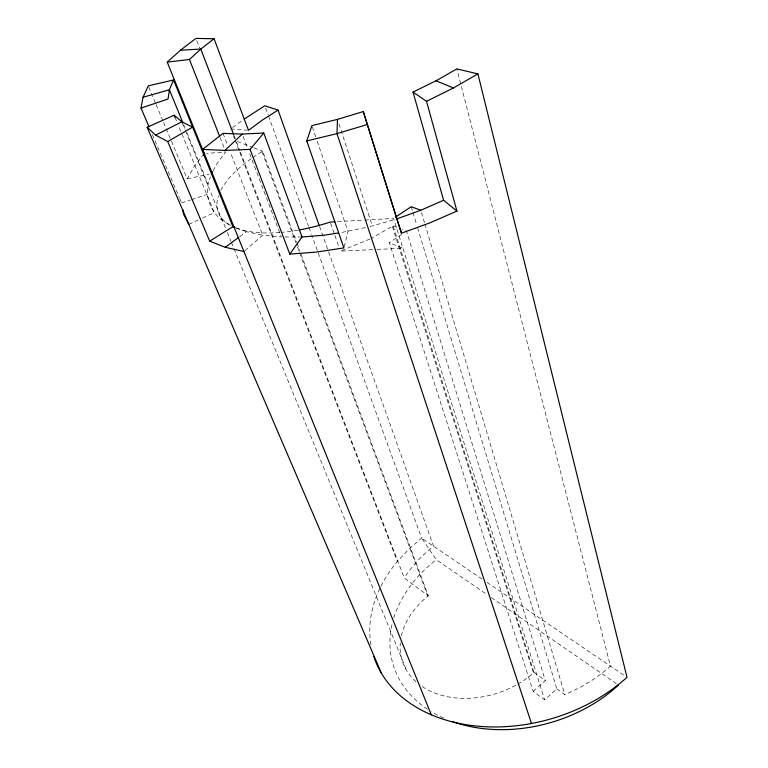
<?xml version="1.0" encoding="UTF-8"?>
<svg xmlns="http://www.w3.org/2000/svg" width="768" height="768" viewBox="0 0 768 768"><rect width="100%" height="100%" fill="white"/><g stroke="black" fill="none" stroke-linecap="round" stroke-linejoin="round"><path stroke-width="0.58" stroke-dasharray="3.84 2.88" d="M228.998 224.333C211.325 216.528 202.099 194.65 210.49 176.89M344.17 246.826L348.058 231.494L316.128 138.01M213.139 170.755L217.459 162.864L225.734 151.901L206.611 153.418M171.456 141.168L187.229 178.79L194.419 166.234L202.128 156.317M517.834 684.096A81.082 60.211 -18.6 0 0 533.443 673.018L533.962 672.442L393.139 225.898L370.963 238.483M380.986 586.195A152.65 111.725 -16.1 0 1 397.373 561.485L408.73 549.302L421.613 538.109L311.779 235.258M401.75 234.365L389.347 242.678L533.146 691.373L544.646 699.821L556.867 688.906L417.13 226.243M533.146 691.373L545.309 680.592L406.522 231.158L402.058 229.411M244.819 250.742L262.704 235.181L281.338 236.966L249.024 151.968M239.722 236.659L246.48 231.706L262.704 235.181L230.323 152.198M232.656 127.478L243.158 119.827M401.347 635.962A81.082 60.211 -18.6 0 1 427.834 596.208L428.352 595.872L300.326 252.326M369.946 239.05L340.368 251.126L375.792 249.504M252.893 157.507A108.115 46.877 -19.4 0 1 261.965 151.661L262.675 151.286L296.563 242.227M188.813 224.342L198.374 219.946M202.618 217.987L214.301 212.611L178.723 126.288M181.594 202.934L190.541 199.978M191.664 199.613L207.331 194.438M370.042 226.56L396.797 218.909M365.414 227.597L340.973 232.589M187.229 178.79L209.203 174.202M337.373 221.654L363.686 220.147M364.886 220.07L393.581 218.429L544.646 699.821M376.973 249.446L402.941 248.256L389.347 242.678M284.784 236.966L302.045 236.976M230.755 128.87L247.306 130.224M236.045 227.837L246.48 231.706M237.254 141.437L252.73 147.437M253.834 147.859L262.675 151.286M393.139 225.898L400.944 228.97M481.997 579.034L421.613 538.109L436.272 559.661L487.478 594.912M486.931 582.384L625.056 675.994M491.414 597.619L616.474 683.712M533.962 672.442L545.309 680.592M556.867 688.906L564.806 694.608A131.606 96.202 -16.1 0 0 610.493 666.125L456.854 68.909M240.451 152.189L404.294 578.016L428.352 595.872M152.333 134.563L179.232 197.424M179.702 198.518L181.123 201.83M148.723 86.957L155.683 103.555M156.144 104.659L163.104 121.258M163.565 122.362L170.986 140.064M175.075 117.437L176.899 121.862M221.434 218.006L225.523 227.99M227.347 232.435L230.986 241.315M231.437 242.429L406.886 670.992M182.285 122.899L185.011 129.542M185.462 130.646L222.154 220.253M183.802 124.944L185.146 128.246M186.95 132.643L208.09 184.301M220.051 137.424L224.429 148.56M222.989 133.382L227.309 144.451M234.019 135.475L235.296 138.797M236.582 142.128L240.019 151.066M196.771 40.637L199.776 48.451M233.338 135.571L234.624 138.931M235.056 140.045L397.373 561.485M243.072 136.31L247.325 147.494M261.965 151.661L295.891 242.592M297.571 247.085L299.242 251.578M299.664 252.701L427.834 596.208M296.986 243.35L299.914 251.203M265.642 108.038L268.099 114.797M268.502 115.92L308.515 226.253M308.928 227.376L311.376 234.134M319.555 226.464L433.555 546.202A131.606 96.202 -16.1 0 0 404.294 578.016M330.595 223.181L334.502 234.355M334.896 235.478L339.581 248.89M312.278 126.749L315.744 136.886M338.966 123.917L372.355 226.042M392.39 226.493L533.443 673.018M411.235 206.726L412.627 211.325M412.973 212.467L416.784 225.101M421.478 212.554L424.55 222.883M424.896 224.026L564.806 694.608M443.616 718.08A134.976 100.166 -16 0 1 431.549 711.802M427.546 709.267A134.976 100.166 -16 0 1 392.563 622.186M393.802 617.837A134.976 100.166 -16 0 1 436.272 559.661M370.934 644.717A152.65 111.725 -16.1 0 1 380.006 588.182M515.722 685.286A81.082 60.211 -18.6 0 1 421.565 686.131M416.006 681.782A81.082 60.211 -18.6 0 1 400.291 642.806M297.792 230.208A108.115 46.877 -19.4 0 1 281.069 232.397M279.926 232.493A108.115 46.877 -19.4 0 1 235.795 227.914M230.544 225.466A108.115 46.877 -19.4 0 1 218.563 195.61M220.819 190.349A108.115 46.877 -19.4 0 1 251.923 158.179"/><path stroke-width="1.15" d="M373.862 656.64A152.65 111.725 -16.1 0 0 479.779 726.355A152.65 111.725 -16.1 0 0 626.995 677.309L477.898 73.882L456.854 68.909L436.022 80.794L413.03 92.064L426.518 101.309L456.931 211.094L429.802 222.902L401.453 233.184L363.293 111.571L337.478 119.376L336.989 133.622L531.485 723.494M149.03 126.835L141.005 108.086L143.05 97.248L148.262 85.853L173.558 79.978L232.906 226.675A108.115 46.877 -19.4 0 0 234.806 227.52M289.795 254.102L302.045 236.976L263.741 133.018L250.109 149.386L289.795 254.102L316.08 252.115L343.891 247.92L306.758 140.938L311.894 125.626L337.478 119.376M173.558 79.978L169.411 89.77L168.038 99.024L141.005 108.086M211.517 173.712L212.602 171.744M202.829 155.414L204.23 153.61L167.232 62.15L180.49 50.198L195.907 38.4L214.061 38.765L248.486 130.32L262.531 119.971L278.064 110.093L319.152 225.331M431.28 714.778L202.618 149.386L224.957 150.422L242.227 134.074L263.741 133.018M167.232 62.15L189.446 59.472L200.774 49.075L214.061 38.765M202.618 149.386L222.989 133.382L242.227 134.074M167.741 141.571L192.595 127.123L181.834 121.795L174.163 115.219L147.158 127.248L155.616 135.12L167.741 141.571L209.702 241.162L225.226 247.277L238.752 237.37M244.109 119.136L264.826 105.792L278.064 110.093M395.549 217.123L411.235 206.726L420.797 210.259L443.616 200.256L456.931 211.094M209.702 241.162L232.906 226.675L234.998 227.443M426.518 101.309L453.446 87.965L477.898 73.882M155.616 135.12L181.834 121.795M401.453 233.184L396.797 218.909L420.797 210.259M367.526 124.435L336.989 133.622L306.758 140.938M143.05 97.248L169.411 89.77L182.899 122.746M338.611 232.954L324.442 235.152L302.045 236.976M334.982 221.789L330.202 222.067A108.115 46.877 -19.4 0 1 299.011 229.997M180.49 50.198L200.774 49.075L233.597 134.362M224.957 150.422L250.109 149.386M225.226 247.277L243.917 251.52M436.022 80.794L453.446 87.965M188.813 224.342L183.523 214.09L182.755 209.626M147.158 127.248L381.389 673.19M174.163 115.219L175.075 117.437M189.446 59.472L219.619 136.31M363.293 111.571L396.797 218.909M413.03 92.064L443.616 200.256M618.442 685.066A134.976 100.166 -16 0 1 452.342 721.565"/></g></svg>
